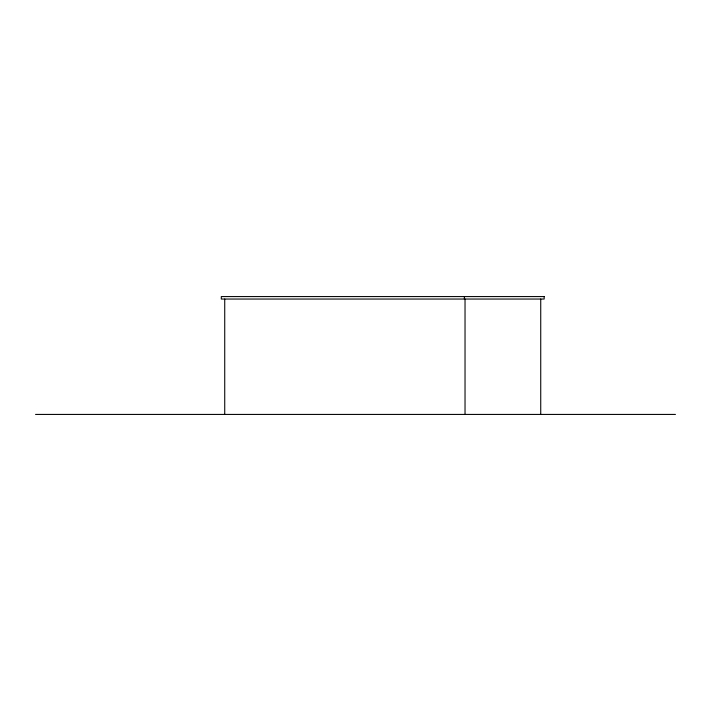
<?xml version="1.0" encoding="UTF-8"?>
<svg xmlns="http://www.w3.org/2000/svg" width="711" height="711" viewBox="0 0 711 711"><rect width="100%" height="100%" fill="white"/><g stroke="black" fill="none" stroke-linecap="round" stroke-linejoin="round"><path stroke-width="1.07" d="M35.55 414.424L675.45 414.424M540.733 299.047L540.733 414.424M465.03 299.047L465.03 414.424M464.363 296.576L464.363 299.047M224.729 299.047L224.729 414.424M544.164 296.576L221.299 296.576L221.299 299.047L544.164 299.047L544.164 296.576"/></g></svg>
